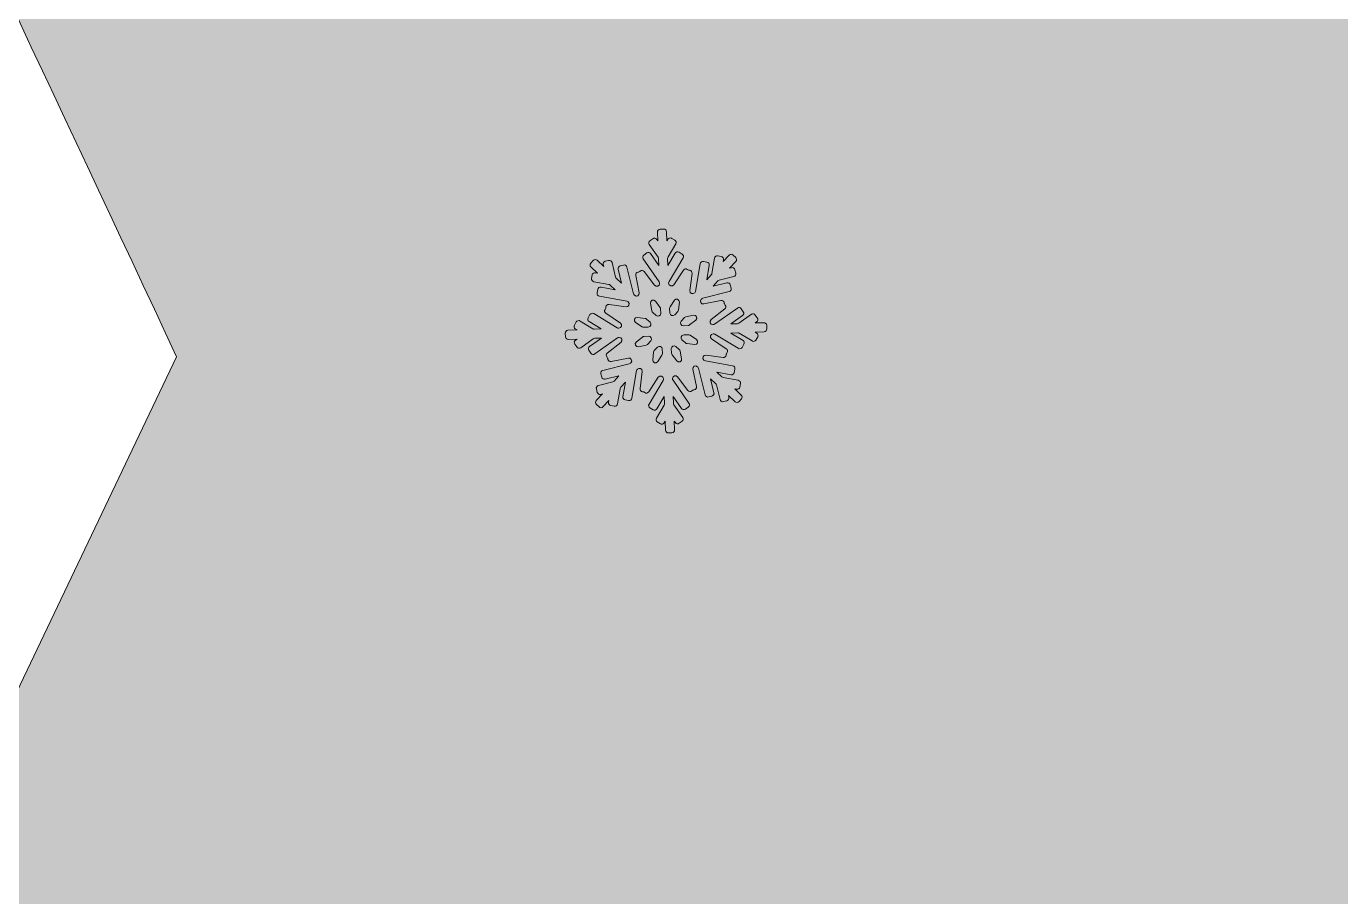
# Model space of a CAD drawing. Header units: millimetres. Extents: x -4 to 167, y -109 to -9.
# Drawn here: x 112.5 to 130.74, y -73.56 to -61.48 of the extents above; entities that cross this region are included whole.
import ezdxf

# ---------------------------------------------------------------- set-up
doc = ezdxf.new("R2010")
doc.units = ezdxf.units.MM
doc.header["$MEASUREMENT"] = 0
doc.layers.add('engraving', color=7, linetype='Continuous')
doc.layers.add('Layer 1', color=7, linetype='Continuous')

msp = doc.modelspace()

# ---------------------------------------------------------------- hatches: boundary and pattern name
at = {"layer": 'Layer 1'}
h = msp.add_hatch(color=2, dxfattribs=at)
h.dxf.hatch_style = 2
edge = h.paths.add_edge_path()
edge.add_spline(control_points=[(146.887, -66.068), (146.887, -66.068), (167.205, -23.551), (167.205, -23.551), (167.205, -23.551), (141.25, -23.551), (141.25, -23.551), (141.25, -23.551), (141.174, -23.707), (141.174, -23.707), (141.174, -23.707), (138.734, -23.707), (138.734, -23.707), (138.213, -21.726), (136.475, -20.226), (134.374, -20.066), (135.879, -18.951), (136.859, -17.167), (136.859, -15.151), (136.859, -11.77), (134.118, -9.03), (130.738, -9.03), (127.358, -9.03), (124.617, -11.77), (124.617, -15.151), (124.617, -17.167), (125.597, -18.951), (127.102, -20.066), (125.001, -20.226), (123.263, -21.726), (122.742, -23.707), (122.742, -23.707), (120.305, -23.707), (120.305, -23.707), (120.305, -23.707), (120.227, -23.551), (120.227, -23.551), (120.227, -23.551), (94.271, -23.551), (94.271, -23.551), (97.56, -30.598), (100.945, -37.685), (104.43, -44.809), (107.913, -51.935), (111.301, -59.021), (114.59, -66.068), (114.59, -66.068), (94.271, -108.7), (94.271, -108.7), (94.271, -108.7), (120.697, -108.7), (120.697, -108.7), (120.697, -108.7), (130.797, -87.796), (130.797, -87.796), (130.797, -87.796), (141.837, -108.7), (141.837, -108.7), (141.837, -108.7), (167.205, -108.7), (167.205, -108.7), (163.917, -101.653), (160.53, -94.569), (157.047, -87.442), (153.561, -80.319), (150.175, -73.192), (146.887, -66.068)], knot_values=[0, 0, 0, 0, 1, 1, 1, 2, 2, 2, 3, 3, 3, 4, 4, 4, 5, 5, 5, 6, 6, 6, 7, 7, 7, 8, 8, 8, 9, 9, 9, 10, 10, 10, 11, 11, 11, 12, 12, 12, 13, 13, 13, 14, 14, 14, 15, 15, 15, 16, 16, 16, 17, 17, 17, 18, 18, 18, 19, 19, 19, 20, 20, 20, 21, 21, 21, 22, 22, 22, 22], degree=3, periodic=1)
edge = h.paths.add_edge_path()
edge.add_spline(control_points=[(126.931, -15.151), (126.931, -13.051), (128.639, -11.343), (130.738, -11.343), (132.837, -11.343), (134.545, -13.051), (134.545, -15.151), (134.545, -17.25), (132.837, -18.958), (130.738, -18.958), (128.639, -18.958), (126.931, -17.25), (126.931, -15.151)], knot_values=[0, 0, 0, 0, 1, 1, 1, 2, 2, 2, 3, 3, 3, 4, 4, 4, 4], degree=3, periodic=1)
h.paths.add_polyline_path([(121.805, -26.707), (139.724, -26.707), (130.914, -44.928)])

# ---------------------------------------------------------------- linework, layer by layer
at = {"layer": 'engraving', "lineweight": 0}
for points, knots in [([(122.775, -65.629), (122.774, -65.608), (122.756, -65.592), (122.735, -65.593), (122.735, -65.593), (122.613, -65.597), (122.613, -65.597), (122.613, -65.597), (122.635, -65.581), (122.635, -65.581), (122.653, -65.569), (122.657, -65.545), (122.645, -65.528), (122.645, -65.528), (122.616, -65.487), (122.616, -65.487), (122.604, -65.469), (122.58, -65.465), (122.563, -65.477), (122.563, -65.477), (122.39, -65.6), (122.39, -65.6), (122.384, -65.604), (122.376, -65.606), (122.369, -65.607), (122.369, -65.607), (122.276, -65.61), (122.276, -65.61), (122.276, -65.61), (122.44, -65.494), (122.44, -65.494), (122.457, -65.482), (122.462, -65.458), (122.45, -65.441), (122.45, -65.441), (122.421, -65.4), (122.421, -65.4), (122.409, -65.382), (122.385, -65.378), (122.368, -65.39), (122.368, -65.39), (122.052, -65.613), (122.052, -65.613), (122.046, -65.617), (122.039, -65.619), (122.032, -65.62), (122.032, -65.62), (122.03, -65.62), (122.03, -65.62), (121.993, -65.621), (121.976, -65.574), (122.005, -65.551), (122.005, -65.551), (122.194, -65.402), (122.194, -65.402), (122.21, -65.389), (122.213, -65.366), (122.2, -65.349), (122.2, -65.349), (122.194, -65.341), (122.194, -65.341), (122.191, -65.336), (122.188, -65.331), (122.187, -65.325), (122.187, -65.325), (122.185, -65.315), (122.185, -65.315), (122.181, -65.295), (122.161, -65.281), (122.14, -65.285), (122.14, -65.285), (121.901, -65.333), (121.901, -65.333), (121.865, -65.34), (121.841, -65.297), (121.866, -65.269), (121.866, -65.269), (121.87, -65.265), (121.87, -65.265), (121.875, -65.259), (121.881, -65.255), (121.889, -65.254), (121.889, -65.254), (122.255, -65.162), (122.255, -65.162), (122.275, -65.157), (122.287, -65.136), (122.282, -65.115), (122.282, -65.115), (122.27, -65.067), (122.27, -65.067), (122.265, -65.046), (122.244, -65.033), (122.224, -65.039), (122.224, -65.039), (122.032, -65.087), (122.032, -65.087), (122.032, -65.087), (122.098, -65.014), (122.098, -65.014), (122.103, -65.009), (122.11, -65.005), (122.117, -65.003), (122.117, -65.003), (122.318, -64.953), (122.318, -64.953), (122.338, -64.948), (122.351, -64.927), (122.346, -64.906), (122.346, -64.906), (122.334, -64.858), (122.334, -64.858), (122.328, -64.837), (122.308, -64.824), (122.287, -64.83), (122.287, -64.83), (122.261, -64.836), (122.261, -64.836), (122.261, -64.836), (122.347, -64.742), (122.347, -64.742), (122.361, -64.727), (122.36, -64.702), (122.345, -64.688), (122.345, -64.688), (122.308, -64.654), (122.308, -64.654), (122.293, -64.64), (122.268, -64.64), (122.254, -64.656), (122.254, -64.656), (122.172, -64.746), (122.172, -64.746), (122.172, -64.746), (122.176, -64.719), (122.176, -64.719), (122.18, -64.699), (122.166, -64.679), (122.145, -64.675), (122.145, -64.675), (122.097, -64.666), (122.097, -64.666), (122.076, -64.662), (122.056, -64.676), (122.052, -64.697), (122.052, -64.697), (122.015, -64.909), (122.015, -64.909), (122.014, -64.916), (122.011, -64.922), (122.006, -64.928), (122.006, -64.928), (121.943, -64.997), (121.943, -64.997), (121.943, -64.997), (121.978, -64.797), (121.978, -64.797), (121.981, -64.776), (121.967, -64.757), (121.947, -64.753), (121.947, -64.753), (121.898, -64.744), (121.898, -64.744), (121.877, -64.74), (121.857, -64.754), (121.854, -64.775), (121.854, -64.775), (121.787, -65.159), (121.787, -65.159), (121.785, -65.166), (121.782, -65.173), (121.777, -65.178), (121.777, -65.178), (121.777, -65.178), (121.777, -65.178), (121.752, -65.206), (121.706, -65.185), (121.711, -65.148), (121.711, -65.148), (121.74, -64.909), (121.74, -64.909), (121.742, -64.888), (121.728, -64.869), (121.707, -64.866), (121.707, -64.866), (121.697, -64.865), (121.697, -64.865), (121.691, -64.864), (121.686, -64.862), (121.681, -64.859), (121.681, -64.859), (121.673, -64.853), (121.673, -64.853), (121.655, -64.841), (121.631, -64.846), (121.62, -64.864), (121.62, -64.864), (121.486, -65.067), (121.486, -65.067), (121.465, -65.098), (121.417, -65.084), (121.415, -65.047), (121.415, -65.047), (121.415, -65.043), (121.415, -65.043), (121.415, -65.035), (121.417, -65.028), (121.42, -65.022), (121.42, -65.022), (121.615, -64.694), (121.615, -64.694), (121.625, -64.676), (121.62, -64.653), (121.602, -64.642), (121.602, -64.642), (121.559, -64.616), (121.559, -64.616), (121.541, -64.605), (121.517, -64.611), (121.506, -64.629), (121.506, -64.629), (121.405, -64.8), (121.405, -64.8), (121.405, -64.8), (121.401, -64.702), (121.401, -64.702), (121.401, -64.694), (121.403, -64.687), (121.407, -64.681), (121.407, -64.681), (121.513, -64.501), (121.513, -64.501), (121.524, -64.483), (121.518, -64.459), (121.5, -64.448), (121.5, -64.448), (121.458, -64.423), (121.458, -64.423), (121.44, -64.412), (121.416, -64.417), (121.405, -64.436), (121.405, -64.436), (121.391, -64.458), (121.391, -64.458), (121.391, -64.458), (121.386, -64.331), (121.386, -64.331), (121.385, -64.31), (121.368, -64.294), (121.346, -64.294), (121.346, -64.294), (121.297, -64.296), (121.297, -64.296), (121.276, -64.297), (121.259, -64.315), (121.26, -64.336), (121.26, -64.336), (121.265, -64.459), (121.265, -64.459), (121.265, -64.459), (121.25, -64.437), (121.25, -64.437), (121.238, -64.42), (121.214, -64.415), (121.197, -64.428), (121.197, -64.428), (121.156, -64.456), (121.156, -64.456), (121.139, -64.468), (121.135, -64.492), (121.147, -64.51), (121.147, -64.51), (121.269, -64.686), (121.269, -64.686), (121.273, -64.692), (121.275, -64.699), (121.275, -64.706), (121.275, -64.706), (121.279, -64.8), (121.279, -64.8), (121.279, -64.8), (121.165, -64.635), (121.165, -64.635), (121.153, -64.617), (121.128, -64.613), (121.111, -64.625), (121.111, -64.625), (121.071, -64.654), (121.071, -64.654), (121.053, -64.666), (121.049, -64.689), (121.061, -64.707), (121.061, -64.707), (121.282, -65.027), (121.282, -65.027), (121.287, -65.033), (121.289, -65.04), (121.289, -65.047), (121.289, -65.047), (121.289, -65.048), (121.289, -65.048), (121.291, -65.085), (121.243, -65.102), (121.22, -65.073), (121.22, -65.073), (121.075, -64.884), (121.075, -64.884), (121.062, -64.867), (121.038, -64.864), (121.021, -64.877), (121.021, -64.877), (121.014, -64.883), (121.014, -64.883), (121.009, -64.886), (121.003, -64.889), (120.997, -64.89), (120.997, -64.89), (120.988, -64.892), (120.988, -64.892), (120.968, -64.896), (120.954, -64.916), (120.958, -64.937), (120.958, -64.937), (121.006, -65.178), (121.006, -65.178), (121.013, -65.214), (120.969, -65.239), (120.942, -65.213), (120.942, -65.213), (120.94, -65.211), (120.94, -65.211), (120.934, -65.206), (120.93, -65.2), (120.928, -65.192), (120.928, -65.192), (120.837, -64.821), (120.837, -64.821), (120.832, -64.801), (120.811, -64.788), (120.79, -64.793), (120.79, -64.793), (120.742, -64.805), (120.742, -64.805), (120.722, -64.81), (120.709, -64.831), (120.714, -64.852), (120.714, -64.852), (120.762, -65.045), (120.762, -65.045), (120.762, -65.045), (120.691, -64.979), (120.691, -64.979), (120.686, -64.974), (120.682, -64.968), (120.68, -64.96), (120.68, -64.96), (120.63, -64.757), (120.63, -64.757), (120.625, -64.736), (120.604, -64.724), (120.583, -64.729), (120.583, -64.729), (120.536, -64.741), (120.536, -64.741), (120.515, -64.746), (120.503, -64.767), (120.508, -64.787), (120.508, -64.787), (120.514, -64.813), (120.514, -64.813), (120.514, -64.813), (120.422, -64.727), (120.422, -64.727), (120.406, -64.713), (120.382, -64.714), (120.367, -64.729), (120.367, -64.729), (120.334, -64.766), (120.334, -64.766), (120.32, -64.782), (120.321, -64.806), (120.336, -64.82), (120.336, -64.82), (120.426, -64.904), (120.426, -64.904), (120.426, -64.904), (120.4, -64.9), (120.4, -64.9), (120.379, -64.896), (120.359, -64.91), (120.355, -64.931), (120.355, -64.931), (120.347, -64.98), (120.347, -64.98), (120.343, -65.001), (120.357, -65.021), (120.378, -65.024), (120.378, -65.024), (120.586, -65.062), (120.586, -65.062), (120.593, -65.063), (120.6, -65.067), (120.605, -65.072), (120.605, -65.072), (120.674, -65.136), (120.674, -65.136), (120.674, -65.136), (120.477, -65.101), (120.477, -65.101), (120.456, -65.097), (120.436, -65.111), (120.433, -65.132), (120.433, -65.132), (120.424, -65.181), (120.424, -65.181), (120.42, -65.202), (120.434, -65.222), (120.455, -65.226), (120.455, -65.226), (120.834, -65.294), (120.834, -65.294), (120.841, -65.295), (120.848, -65.299), (120.854, -65.304), (120.854, -65.304), (120.855, -65.306), (120.855, -65.306), (120.883, -65.331), (120.861, -65.376), (120.824, -65.372), (120.824, -65.372), (120.588, -65.342), (120.588, -65.342), (120.567, -65.339), (120.548, -65.354), (120.545, -65.375), (120.545, -65.375), (120.544, -65.385), (120.544, -65.385), (120.543, -65.391), (120.541, -65.396), (120.538, -65.401), (120.538, -65.401), (120.533, -65.409), (120.533, -65.409), (120.521, -65.427), (120.526, -65.451), (120.543, -65.462), (120.543, -65.462), (120.746, -65.6), (120.746, -65.6), (120.777, -65.621), (120.763, -65.669), (120.726, -65.67), (120.726, -65.67), (120.722, -65.671), (120.722, -65.671), (120.714, -65.671), (120.707, -65.669), (120.7, -65.665), (120.7, -65.665), (120.377, -65.468), (120.377, -65.468), (120.358, -65.457), (120.335, -65.463), (120.324, -65.481), (120.324, -65.481), (120.298, -65.524), (120.298, -65.524), (120.288, -65.542), (120.293, -65.565), (120.311, -65.576), (120.311, -65.576), (120.481, -65.68), (120.481, -65.68), (120.481, -65.68), (120.384, -65.684), (120.384, -65.684), (120.377, -65.684), (120.369, -65.682), (120.363, -65.678), (120.363, -65.678), (120.186, -65.57), (120.186, -65.57), (120.168, -65.559), (120.144, -65.565), (120.133, -65.583), (120.133, -65.583), (120.107, -65.626), (120.107, -65.626), (120.097, -65.644), (120.102, -65.668), (120.12, -65.678), (120.12, -65.678), (120.144, -65.693), (120.144, -65.693), (120.144, -65.693), (120.018, -65.698), (120.018, -65.698), (119.997, -65.699), (119.98, -65.717), (119.981, -65.738), (119.981, -65.738), (119.983, -65.788), (119.983, -65.788), (119.984, -65.809), (120.002, -65.825), (120.023, -65.825), (120.023, -65.825), (120.145, -65.82), (120.145, -65.82), (120.145, -65.82), (120.123, -65.836), (120.123, -65.836), (120.105, -65.848), (120.101, -65.872), (120.113, -65.889), (120.113, -65.889), (120.142, -65.93), (120.142, -65.93), (120.154, -65.948), (120.178, -65.952), (120.195, -65.94), (120.195, -65.94), (120.368, -65.817), (120.368, -65.817), (120.374, -65.813), (120.382, -65.811), (120.389, -65.81), (120.389, -65.81), (120.482, -65.807), (120.482, -65.807), (120.482, -65.807), (120.318, -65.923), (120.318, -65.923), (120.301, -65.935), (120.296, -65.959), (120.308, -65.976), (120.308, -65.976), (120.337, -66.017), (120.337, -66.017), (120.349, -66.035), (120.373, -66.039), (120.39, -66.027), (120.39, -66.027), (120.705, -65.804), (120.705, -65.804), (120.712, -65.8), (120.719, -65.798), (120.726, -65.797), (120.726, -65.797), (120.728, -65.797), (120.728, -65.797), (120.765, -65.796), (120.782, -65.843), (120.753, -65.866), (120.753, -65.866), (120.564, -66.015), (120.564, -66.015), (120.548, -66.028), (120.545, -66.052), (120.558, -66.068), (120.558, -66.068), (120.564, -66.076), (120.564, -66.076), (120.567, -66.081), (120.57, -66.086), (120.571, -66.092), (120.571, -66.092), (120.573, -66.102), (120.573, -66.102), (120.577, -66.123), (120.597, -66.136), (120.618, -66.132), (120.618, -66.132), (120.857, -66.084), (120.857, -66.084), (120.893, -66.077), (120.917, -66.121), (120.892, -66.148), (120.892, -66.148), (120.888, -66.152), (120.888, -66.152), (120.883, -66.158), (120.877, -66.162), (120.869, -66.164), (120.869, -66.164), (120.503, -66.255), (120.503, -66.255), (120.483, -66.261), (120.47, -66.281), (120.476, -66.302), (120.476, -66.302), (120.488, -66.35), (120.488, -66.35), (120.493, -66.371), (120.514, -66.384), (120.534, -66.378), (120.534, -66.378), (120.726, -66.33), (120.726, -66.33), (120.726, -66.33), (120.66, -66.403), (120.66, -66.403), (120.655, -66.408), (120.648, -66.412), (120.641, -66.414), (120.641, -66.414), (120.44, -66.464), (120.44, -66.464), (120.42, -66.47), (120.407, -66.49), (120.412, -66.511), (120.412, -66.511), (120.424, -66.56), (120.424, -66.56), (120.429, -66.58), (120.45, -66.593), (120.471, -66.588), (120.471, -66.588), (120.497, -66.581), (120.497, -66.581), (120.497, -66.581), (120.411, -66.675), (120.411, -66.675), (120.397, -66.691), (120.398, -66.715), (120.413, -66.729), (120.413, -66.729), (120.45, -66.763), (120.45, -66.763), (120.465, -66.778), (120.49, -66.777), (120.504, -66.761), (120.504, -66.761), (120.586, -66.671), (120.586, -66.671), (120.586, -66.671), (120.582, -66.698), (120.582, -66.698), (120.578, -66.719), (120.592, -66.738), (120.613, -66.742), (120.613, -66.742), (120.661, -66.751), (120.661, -66.751), (120.682, -66.755), (120.702, -66.741), (120.706, -66.72), (120.706, -66.72), (120.743, -66.509), (120.743, -66.509), (120.744, -66.501), (120.747, -66.495), (120.752, -66.489), (120.752, -66.489), (120.815, -66.42), (120.815, -66.42), (120.815, -66.42), (120.78, -66.62), (120.78, -66.62), (120.777, -66.641), (120.79, -66.661), (120.811, -66.664), (120.811, -66.664), (120.86, -66.673), (120.86, -66.673), (120.881, -66.677), (120.901, -66.663), (120.904, -66.642), (120.904, -66.642), (120.971, -66.258), (120.971, -66.258), (120.972, -66.251), (120.976, -66.244), (120.981, -66.239), (120.981, -66.239), (120.981, -66.239), (120.981, -66.239), (121.006, -66.211), (121.052, -66.232), (121.047, -66.269), (121.047, -66.269), (121.018, -66.508), (121.018, -66.508), (121.016, -66.529), (121.03, -66.548), (121.051, -66.551), (121.051, -66.551), (121.06, -66.552), (121.06, -66.552), (121.066, -66.553), (121.072, -66.555), (121.077, -66.559), (121.077, -66.559), (121.085, -66.564), (121.085, -66.564), (121.103, -66.576), (121.127, -66.571), (121.138, -66.553), (121.138, -66.553), (121.272, -66.35), (121.272, -66.35), (121.293, -66.319), (121.341, -66.333), (121.343, -66.37), (121.343, -66.37), (121.343, -66.374), (121.343, -66.374), (121.343, -66.382), (121.341, -66.389), (121.337, -66.395), (121.337, -66.395), (121.143, -66.723), (121.143, -66.723), (121.132, -66.741), (121.138, -66.764), (121.156, -66.775), (121.156, -66.775), (121.199, -66.801), (121.199, -66.801), (121.217, -66.812), (121.241, -66.806), (121.252, -66.788), (121.252, -66.788), (121.353, -66.617), (121.353, -66.617), (121.353, -66.617), (121.357, -66.716), (121.357, -66.716), (121.357, -66.723), (121.355, -66.73), (121.351, -66.737), (121.351, -66.737), (121.245, -66.916), (121.245, -66.916), (121.234, -66.935), (121.24, -66.958), (121.258, -66.969), (121.258, -66.969), (121.3, -66.995), (121.3, -66.995), (121.318, -67.006), (121.342, -67), (121.353, -66.981), (121.353, -66.981), (121.366, -66.959), (121.366, -66.959), (121.366, -66.959), (121.372, -67.086), (121.372, -67.086), (121.372, -67.107), (121.39, -67.124), (121.411, -67.123), (121.411, -67.123), (121.461, -67.121), (121.461, -67.121), (121.482, -67.12), (121.498, -67.102), (121.498, -67.081), (121.498, -67.081), (121.493, -66.958), (121.493, -66.958), (121.493, -66.958), (121.508, -66.98), (121.508, -66.98), (121.52, -66.997), (121.544, -67.002), (121.561, -66.989), (121.561, -66.989), (121.602, -66.961), (121.602, -66.961), (121.619, -66.949), (121.623, -66.925), (121.611, -66.908), (121.611, -66.908), (121.489, -66.731), (121.489, -66.731), (121.485, -66.726), (121.483, -66.718), (121.483, -66.711), (121.483, -66.711), (121.479, -66.617), (121.479, -66.617), (121.479, -66.617), (121.593, -66.783), (121.593, -66.783), (121.605, -66.8), (121.63, -66.804), (121.647, -66.792), (121.647, -66.792), (121.687, -66.764), (121.687, -66.764), (121.705, -66.751), (121.709, -66.728), (121.697, -66.71), (121.697, -66.71), (121.476, -66.39), (121.476, -66.39), (121.471, -66.384), (121.469, -66.377), (121.469, -66.37), (121.469, -66.37), (121.469, -66.369), (121.469, -66.369), (121.467, -66.332), (121.515, -66.315), (121.538, -66.344), (121.538, -66.344), (121.683, -66.533), (121.683, -66.533), (121.696, -66.55), (121.72, -66.553), (121.737, -66.54), (121.737, -66.54), (121.744, -66.534), (121.744, -66.534), (121.749, -66.531), (121.755, -66.528), (121.761, -66.527), (121.761, -66.527), (121.77, -66.525), (121.77, -66.525), (121.79, -66.521), (121.804, -66.501), (121.8, -66.48), (121.8, -66.48), (121.752, -66.239), (121.752, -66.239), (121.745, -66.203), (121.789, -66.178), (121.816, -66.204), (121.816, -66.204), (121.818, -66.206), (121.818, -66.206), (121.824, -66.211), (121.828, -66.218), (121.829, -66.225), (121.829, -66.225), (121.921, -66.596), (121.921, -66.596), (121.926, -66.617), (121.947, -66.629), (121.968, -66.624), (121.968, -66.624), (122.016, -66.612), (122.016, -66.612), (122.036, -66.607), (122.049, -66.586), (122.044, -66.566), (122.044, -66.566), (121.996, -66.372), (121.996, -66.372), (121.996, -66.372), (122.067, -66.438), (122.067, -66.438), (122.072, -66.443), (122.076, -66.45), (122.078, -66.457), (122.078, -66.457), (122.128, -66.661), (122.128, -66.661), (122.133, -66.681), (122.154, -66.694), (122.175, -66.689), (122.175, -66.689), (122.222, -66.677), (122.222, -66.677), (122.243, -66.671), (122.255, -66.651), (122.25, -66.63), (122.25, -66.63), (122.244, -66.604), (122.244, -66.604), (122.244, -66.604), (122.336, -66.69), (122.336, -66.69), (122.352, -66.704), (122.376, -66.704), (122.391, -66.688), (122.391, -66.688), (122.424, -66.651), (122.424, -66.651), (122.438, -66.636), (122.437, -66.611), (122.422, -66.597), (122.422, -66.597), (122.332, -66.513), (122.332, -66.513), (122.332, -66.513), (122.358, -66.518), (122.358, -66.518), (122.379, -66.521), (122.399, -66.507), (122.403, -66.486), (122.403, -66.486), (122.411, -66.437), (122.411, -66.437), (122.415, -66.416), (122.401, -66.396), (122.38, -66.393), (122.38, -66.393), (122.172, -66.355), (122.172, -66.355), (122.165, -66.354), (122.158, -66.35), (122.153, -66.345), (122.153, -66.345), (122.084, -66.281), (122.084, -66.281), (122.084, -66.281), (122.281, -66.316), (122.281, -66.316), (122.302, -66.32), (122.322, -66.306), (122.325, -66.285), (122.325, -66.285), (122.334, -66.236), (122.334, -66.236), (122.337, -66.215), (122.324, -66.195), (122.303, -66.192), (122.303, -66.192), (121.924, -66.123), (121.924, -66.123), (121.916, -66.122), (121.91, -66.118), (121.904, -66.113), (121.904, -66.113), (121.903, -66.112), (121.903, -66.112), (121.875, -66.086), (121.897, -66.041), (121.934, -66.046), (121.934, -66.046), (122.17, -66.076), (122.17, -66.076), (122.191, -66.078), (122.21, -66.063), (122.213, -66.042), (122.213, -66.042), (122.214, -66.032), (122.214, -66.032), (122.215, -66.027), (122.217, -66.021), (122.22, -66.016), (122.22, -66.016), (122.225, -66.008), (122.225, -66.008), (122.237, -65.99), (122.232, -65.967), (122.215, -65.955), (122.215, -65.955), (122.011, -65.817), (122.011, -65.817), (121.981, -65.796), (121.995, -65.748), (122.032, -65.747), (122.032, -65.747), (122.036, -65.747), (122.036, -65.747), (122.044, -65.746), (122.051, -65.748), (122.058, -65.752), (122.058, -65.752), (122.381, -65.949), (122.381, -65.949), (122.399, -65.96), (122.423, -65.954), (122.434, -65.936), (122.434, -65.936), (122.46, -65.893), (122.46, -65.893), (122.47, -65.875), (122.465, -65.852), (122.447, -65.841), (122.447, -65.841), (122.277, -65.737), (122.277, -65.737), (122.277, -65.737), (122.373, -65.734), (122.373, -65.734), (122.381, -65.733), (122.388, -65.735), (122.395, -65.739), (122.395, -65.739), (122.572, -65.847), (122.572, -65.847), (122.59, -65.858), (122.614, -65.852), (122.625, -65.834), (122.625, -65.834), (122.651, -65.791), (122.651, -65.791), (122.661, -65.773), (122.655, -65.75), (122.637, -65.739), (122.637, -65.739), (122.614, -65.724), (122.614, -65.724), (122.614, -65.724), (122.74, -65.719), (122.74, -65.719), (122.761, -65.718), (122.778, -65.701), (122.777, -65.679), (122.777, -65.679), (122.775, -65.629), (122.775, -65.629)], [0, 0, 0, 0, 1, 1, 1, 2, 2, 2, 3, 3, 3, 4, 4, 4, 5, 5, 5, 6, 6, 6, 7, 7, 7, 8, 8, 8, 9, 9, 9, 10, 10, 10, 11, 11, 11, 12, 12, 12, 13, 13, 13, 14, 14, 14, 15, 15, 15, 16, 16, 16, 17, 17, 17, 18, 18, 18, 19, 19, 19, 20, 20, 20, 21, 21, 21, 22, 22, 22, 23, 23, 23, 24, 24, 24, 25, 25, 25, 26, 26, 26, 27, 27, 27, 28, 28, 28, 29, 29, 29, 30, 30, 30, 31, 31, 31, 32, 32, 32, 33, 33, 33, 34, 34, 34, 35, 35, 35, 36, 36, 36, 37, 37, 37, 38, 38, 38, 39, 39, 39, 40, 40, 40, 41, 41, 41, 42, 42, 42, 43, 43, 43, 44, 44, 44, 45, 45, 45, 46, 46, 46, 47, 47, 47, 48, 48, 48, 49, 49, 49, 50, 50, 50, 51, 51, 51, 52, 52, 52, 53, 53, 53, 54, 54, 54, 55, 55, 55, 56, 56, 56, 57, 57, 57, 58, 58, 58, 59, 59, 59, 60, 60, 60, 61, 61, 61, 62, 62, 62, 63, 63, 63, 64, 64, 64, 65, 65, 65, 66, 66, 66, 67, 67, 67, 68, 68, 68, 69, 69, 69, 70, 70, 70, 71, 71, 71, 72, 72, 72, 73, 73, 73, 74, 74, 74, 75, 75, 75, 76, 76, 76, 77, 77, 77, 78, 78, 78, 79, 79, 79, 80, 80, 80, 81, 81, 81, 82, 82, 82, 83, 83, 83, 84, 84, 84, 85, 85, 85, 86, 86, 86, 87, 87, 87, 88, 88, 88, 89, 89, 89, 90, 90, 90, 91, 91, 91, 92, 92, 92, 93, 93, 93, 94, 94, 94, 95, 95, 95, 96, 96, 96, 97, 97, 97, 98, 98, 98, 99, 99, 99, 100, 100, 100, 101, 101, 101, 102, 102, 102, 103, 103, 103, 104, 104, 104, 105, 105, 105, 106, 106, 106, 107, 107, 107, 108, 108, 108, 109, 109, 109, 110, 110, 110, 111, 111, 111, 112, 112, 112, 113, 113, 113, 114, 114, 114, 115, 115, 115, 116, 116, 116, 117, 117, 117, 118, 118, 118, 119, 119, 119, 120, 120, 120, 121, 121, 121, 122, 122, 122, 123, 123, 123, 124, 124, 124, 125, 125, 125, 126, 126, 126, 127, 127, 127, 128, 128, 128, 129, 129, 129, 130, 130, 130, 131, 131, 131, 132, 132, 132, 133, 133, 133, 134, 134, 134, 135, 135, 135, 136, 136, 136, 137, 137, 137, 138, 138, 138, 139, 139, 139, 140, 140, 140, 141, 141, 141, 142, 142, 142, 143, 143, 143, 144, 144, 144, 145, 145, 145, 146, 146, 146, 147, 147, 147, 148, 148, 148, 149, 149, 149, 150, 150, 150, 151, 151, 151, 152, 152, 152, 153, 153, 153, 154, 154, 154, 155, 155, 155, 156, 156, 156, 157, 157, 157, 158, 158, 158, 159, 159, 159, 160, 160, 160, 161, 161, 161, 162, 162, 162, 163, 163, 163, 164, 164, 164, 165, 165, 165, 166, 166, 166, 167, 167, 167, 168, 168, 168, 169, 169, 169, 170, 170, 170, 171, 171, 171, 172, 172, 172, 173, 173, 173, 174, 174, 174, 175, 175, 175, 176, 176, 176, 177, 177, 177, 178, 178, 178, 179, 179, 179, 180, 180, 180, 181, 181, 181, 182, 182, 182, 183, 183, 183, 184, 184, 184, 185, 185, 185, 186, 186, 186, 187, 187, 187, 188, 188, 188, 189, 189, 189, 190, 190, 190, 191, 191, 191, 192, 192, 192, 193, 193, 193, 194, 194, 194, 195, 195, 195, 196, 196, 196, 197, 197, 197, 198, 198, 198, 199, 199, 199, 200, 200, 200, 201, 201, 201, 202, 202, 202, 203, 203, 203, 204, 204, 204, 205, 205, 205, 206, 206, 206, 207, 207, 207, 208, 208, 208, 209, 209, 209, 210, 210, 210, 211, 211, 211, 212, 212, 212, 213, 213, 213, 214, 214, 214, 215, 215, 215, 216, 216, 216, 217, 217, 217, 218, 218, 218, 219, 219, 219, 220, 220, 220, 221, 221, 221, 222, 222, 222, 223, 223, 223, 224, 224, 224, 225, 225, 225, 226, 226, 226, 227, 227, 227, 228, 228, 228, 229, 229, 229, 230, 230, 230, 231, 231, 231, 232, 232, 232, 233, 233, 233, 234, 234, 234, 235, 235, 235, 236, 236, 236, 237, 237, 237, 238, 238, 238, 239, 239, 239, 240, 240, 240, 241, 241, 241, 242, 242, 242, 243, 243, 243, 244, 244, 244, 245, 245, 245, 246, 246, 246, 247, 247, 247, 248, 248, 248, 249, 249, 249, 250, 250, 250, 251, 251, 251, 252, 252, 252, 253, 253, 253, 254, 254, 254, 255, 255, 255, 256, 256, 256, 257, 257, 257, 258, 258, 258, 259, 259, 259, 260, 260, 260, 261, 261, 261, 262, 262, 262, 263, 263, 263, 264, 264, 264, 265, 265, 265, 266, 266, 266, 267, 267, 267, 268, 268, 268, 269, 269, 269, 270, 270, 270, 271, 271, 271, 272, 272, 272, 273, 273, 273, 274, 274, 274, 275, 275, 275, 276, 276, 276, 277, 277, 277, 278, 278, 278, 279, 279, 279, 280, 280, 280, 281, 281, 281, 282, 282, 282, 283, 283, 283, 284, 284, 284, 285, 285, 285, 286, 286, 286, 287, 287, 287, 288, 288, 288, 289, 289, 289, 290, 290, 290, 291, 291, 291, 292, 292, 292, 293, 293, 293, 294, 294, 294, 295, 295, 295, 296, 296, 296, 297, 297, 297, 298, 298, 298, 299, 299, 299, 300, 300, 300, 301, 301, 301, 302, 302, 302, 303, 303, 303, 304, 304, 304, 305, 305, 305, 306, 306, 306, 307, 307, 307, 308, 308, 308, 309, 309, 309, 310, 310, 310, 311, 311, 311, 312, 312, 312, 313, 313, 313, 314, 314, 314, 315, 315, 315, 316, 316, 316, 317, 317, 317, 318, 318, 318, 319, 319, 319, 320, 320, 320, 321, 321, 321, 322, 322, 322, 323, 323, 323, 324, 324, 324, 325, 325, 325, 326, 326, 326, 327, 327, 327, 328, 328, 328, 329, 329, 329, 330, 330, 330, 331, 331, 331, 332, 332, 332, 333, 333, 333, 334, 334, 334, 335, 335, 335, 336, 336, 336, 336]), ([(121.231, -65.294), (121.231, -65.294), (121.295, -65.377), (121.295, -65.377), (121.3, -65.383), (121.303, -65.391), (121.303, -65.399), (121.303, -65.399), (121.306, -65.464), (121.306, -65.464), (121.307, -65.498), (121.267, -65.517), (121.241, -65.493), (121.241, -65.493), (121.195, -65.45), (121.195, -65.45), (121.189, -65.445), (121.185, -65.438), (121.184, -65.43), (121.184, -65.43), (121.163, -65.324), (121.163, -65.324), (121.155, -65.285), (121.206, -65.261), (121.231, -65.294)], [0, 0, 0, 0, 1, 1, 1, 2, 2, 2, 3, 3, 3, 4, 4, 4, 5, 5, 5, 6, 6, 6, 7, 7, 7, 8, 8, 8, 8]), ([(121.432, -65.459), (121.432, -65.459), (121.429, -65.394), (121.429, -65.394), (121.429, -65.386), (121.431, -65.378), (121.436, -65.372), (121.436, -65.372), (121.494, -65.283), (121.494, -65.283), (121.516, -65.249), (121.569, -65.269), (121.564, -65.309), (121.564, -65.309), (121.551, -65.415), (121.551, -65.415), (121.55, -65.423), (121.547, -65.431), (121.542, -65.437), (121.542, -65.437), (121.499, -65.484), (121.499, -65.484), (121.475, -65.509), (121.433, -65.494), (121.432, -65.459)], [0, 0, 0, 0, 1, 1, 1, 2, 2, 2, 3, 3, 3, 4, 4, 4, 5, 5, 5, 6, 6, 6, 7, 7, 7, 8, 8, 8, 8]), ([(121.046, -65.65), (121.046, -65.65), (120.956, -65.589), (120.956, -65.589), (120.923, -65.567), (120.942, -65.515), (120.982, -65.52), (120.982, -65.52), (121.088, -65.533), (121.088, -65.533), (121.096, -65.534), (121.104, -65.538), (121.109, -65.543), (121.109, -65.543), (121.158, -65.588), (121.158, -65.588), (121.183, -65.612), (121.167, -65.653), (121.133, -65.655), (121.133, -65.655), (121.069, -65.657), (121.069, -65.657), (121.061, -65.657), (121.053, -65.655), (121.046, -65.65)], [0, 0, 0, 0, 1, 1, 1, 2, 2, 2, 3, 3, 3, 4, 4, 4, 5, 5, 5, 6, 6, 6, 7, 7, 7, 8, 8, 8, 8]), ([(121.59, -65.572), (121.59, -65.572), (121.634, -65.523), (121.634, -65.523), (121.639, -65.517), (121.647, -65.513), (121.655, -65.511), (121.655, -65.511), (121.76, -65.49), (121.76, -65.49), (121.8, -65.482), (121.823, -65.533), (121.791, -65.558), (121.791, -65.558), (121.706, -65.625), (121.706, -65.625), (121.7, -65.63), (121.692, -65.633), (121.684, -65.633), (121.684, -65.633), (121.62, -65.636), (121.62, -65.636), (121.585, -65.637), (121.567, -65.597), (121.59, -65.572)], [0, 0, 0, 0, 1, 1, 1, 2, 2, 2, 3, 3, 3, 4, 4, 4, 5, 5, 5, 6, 6, 6, 7, 7, 7, 8, 8, 8, 8]), ([(121.168, -65.846), (121.168, -65.846), (121.124, -65.894), (121.124, -65.894), (121.119, -65.9), (121.111, -65.904), (121.103, -65.906), (121.103, -65.906), (120.998, -65.927), (120.998, -65.927), (120.958, -65.935), (120.935, -65.884), (120.967, -65.859), (120.967, -65.859), (121.052, -65.792), (121.052, -65.792), (121.058, -65.787), (121.066, -65.784), (121.074, -65.784), (121.074, -65.784), (121.138, -65.781), (121.138, -65.781), (121.172, -65.78), (121.191, -65.82), (121.168, -65.846)], [0, 0, 0, 0, 1, 1, 1, 2, 2, 2, 3, 3, 3, 4, 4, 4, 5, 5, 5, 6, 6, 6, 7, 7, 7, 8, 8, 8, 8]), ([(121.712, -65.767), (121.712, -65.767), (121.802, -65.828), (121.802, -65.828), (121.835, -65.85), (121.816, -65.903), (121.775, -65.898), (121.775, -65.898), (121.67, -65.884), (121.67, -65.884), (121.662, -65.883), (121.654, -65.88), (121.648, -65.874), (121.648, -65.874), (121.6, -65.829), (121.6, -65.829), (121.575, -65.806), (121.591, -65.764), (121.625, -65.763), (121.625, -65.763), (121.689, -65.76), (121.689, -65.76), (121.697, -65.76), (121.705, -65.762), (121.712, -65.767)], [0, 0, 0, 0, 1, 1, 1, 2, 2, 2, 3, 3, 3, 4, 4, 4, 5, 5, 5, 6, 6, 6, 7, 7, 7, 8, 8, 8, 8]), ([(121.326, -65.958), (121.326, -65.958), (121.329, -66.023), (121.329, -66.023), (121.329, -66.031), (121.327, -66.039), (121.322, -66.045), (121.322, -66.045), (121.264, -66.134), (121.264, -66.134), (121.241, -66.168), (121.189, -66.148), (121.194, -66.108), (121.194, -66.108), (121.207, -66.002), (121.207, -66.002), (121.208, -65.994), (121.211, -65.986), (121.216, -65.981), (121.216, -65.981), (121.259, -65.934), (121.259, -65.934), (121.282, -65.908), (121.325, -65.924), (121.326, -65.958)], [0, 0, 0, 0, 1, 1, 1, 2, 2, 2, 3, 3, 3, 4, 4, 4, 5, 5, 5, 6, 6, 6, 7, 7, 7, 8, 8, 8, 8]), ([(121.527, -66.124), (121.527, -66.124), (121.463, -66.04), (121.463, -66.04), (121.458, -66.034), (121.455, -66.026), (121.455, -66.018), (121.455, -66.018), (121.452, -65.953), (121.452, -65.953), (121.451, -65.919), (121.491, -65.9), (121.516, -65.924), (121.516, -65.924), (121.563, -65.967), (121.563, -65.967), (121.569, -65.972), (121.573, -65.98), (121.574, -65.988), (121.574, -65.988), (121.595, -66.093), (121.595, -66.093), (121.603, -66.133), (121.552, -66.156), (121.527, -66.124)], [0, 0, 0, 0, 1, 1, 1, 2, 2, 2, 3, 3, 3, 4, 4, 4, 5, 5, 5, 6, 6, 6, 7, 7, 7, 8, 8, 8, 8])]:
    msp.add_open_spline(points, degree=3, knots=knots, dxfattribs=at)
at = {"layer": 'Layer 1', "lineweight": 0}
msp.add_open_spline([(146.887, -66.068), (146.887, -66.068), (167.205, -23.551), (167.205, -23.551), (167.205, -23.551), (141.25, -23.551), (141.25, -23.551), (141.25, -23.551), (141.174, -23.707), (141.174, -23.707), (141.174, -23.707), (138.734, -23.707), (138.734, -23.707), (138.213, -21.726), (136.475, -20.226), (134.374, -20.066), (135.879, -18.951), (136.859, -17.167), (136.859, -15.151), (136.859, -11.77), (134.118, -9.03), (130.738, -9.03), (127.358, -9.03), (124.617, -11.77), (124.617, -15.151), (124.617, -17.167), (125.597, -18.951), (127.102, -20.066), (125.001, -20.226), (123.263, -21.726), (122.742, -23.707), (122.742, -23.707), (120.305, -23.707), (120.305, -23.707), (120.305, -23.707), (120.227, -23.551), (120.227, -23.551), (120.227, -23.551), (94.271, -23.551), (94.271, -23.551), (97.56, -30.598), (100.945, -37.685), (104.43, -44.809), (107.913, -51.935), (111.301, -59.021), (114.59, -66.068), (114.59, -66.068), (94.271, -108.7), (94.271, -108.7), (94.271, -108.7), (120.697, -108.7), (120.697, -108.7), (120.697, -108.7), (130.797, -87.796), (130.797, -87.796), (130.797, -87.796), (141.837, -108.7), (141.837, -108.7), (141.837, -108.7), (167.205, -108.7), (167.205, -108.7), (163.917, -101.653), (160.53, -94.569), (157.047, -87.442), (153.561, -80.319), (150.175, -73.192), (146.887, -66.068)], degree=3, knots=[0, 0, 0, 0, 1, 1, 1, 2, 2, 2, 3, 3, 3, 4, 4, 4, 5, 5, 5, 6, 6, 6, 7, 7, 7, 8, 8, 8, 9, 9, 9, 10, 10, 10, 11, 11, 11, 12, 12, 12, 13, 13, 13, 14, 14, 14, 15, 15, 15, 16, 16, 16, 17, 17, 17, 18, 18, 18, 19, 19, 19, 20, 20, 20, 21, 21, 21, 22, 22, 22, 22], dxfattribs=at)

doc.saveas('drawing.dxf')
